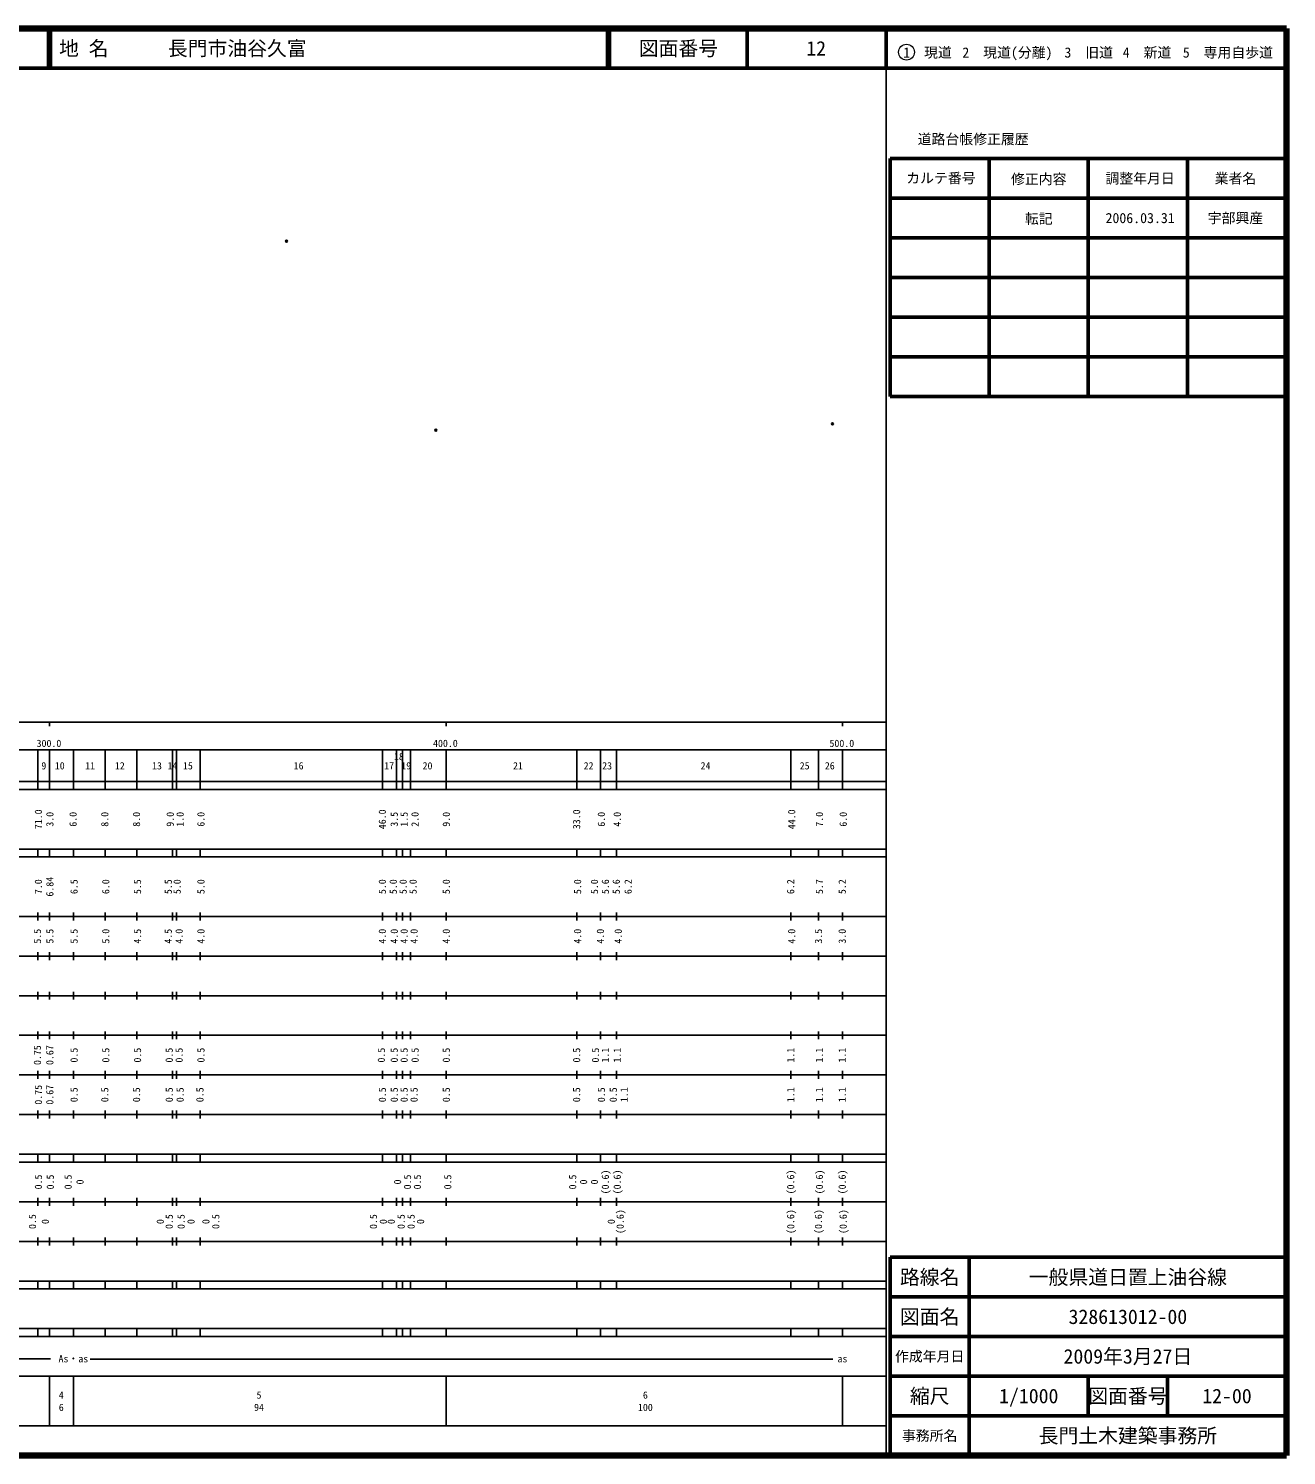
# Model space of a CAD drawing. Units: millimetres on the paper. Extents: x 40 to 680, y 20 to 380.
# Drawn here: x 362.7 to 680, y 20 to 380 of the extents above; entities that cross this region are included whole.
import ezdxf
from ezdxf.enums import TextEntityAlignment as Align

# ---------------------------------------------------------------- set-up
doc = ezdxf.new("R2010")
doc.units = ezdxf.units.MM
doc.header["$PDMODE"] = 32
doc.header["$PDSIZE"] = 0.5
doc.layers.add('M-OTRS', color=6, linetype='Continuous')
for name, color, linetype, lineweight in [('M-TTL', 2, 'Continuous', 140), ('M-TTL-BAND', 7, 'Continuous', 25), ('M-TTL-FRAM', 2, 'Continuous', 50), ('M-TTL-LINE', 7, 'Continuous', 50), ('M-TTL-TXT', 7, 'Continuous', 13)]:
    doc.layers.add(name, color=color, linetype=linetype, lineweight=lineweight)
doc.styles.add('ＭＳ ゴシック', font='')
doc.styles.get('ＭＳ ゴシック').set_extended_font_data('MS Gothic')

msp = doc.modelspace()

# ---------------------------------------------------------------- linework, layer by layer
at = {"layer": 'M-OTRS'}
for p in [(427.77, 326.389), (465.424, 278.672), (565.463, 280.254)]:
    msp.add_point(p, dxfattribs=at)
at = {"layer": 'M-TTL'}
for p, q in [((680, 380), (40, 380)), ((680, 20), (680, 380)), ((40, 20), (680, 20))]:
    msp.add_line(p, q, dxfattribs=at)
at = {"layer": 'M-TTL-BAND'}
for p, q in [((579, 20), (579, 370)), ((40, 205), (579, 205)), ((368, 205), (368, 204)), ((468, 205), (468, 204)), ((568, 205), (568, 204)), ((68, 198), (579, 198)), ((365, 198), (365, 188)), ((368, 198), (368, 188)), ((374, 198), (374, 188)), ((382, 198), (382, 188)), ((390, 198), (390, 188)), ((399, 198), (399, 188)), ((400, 198), (400, 188)), ((406, 198), (406, 188)), ((452, 198), (452, 188)), ((455.5, 198), (455.5, 188)), ((457, 198), (457, 188)), ((459, 198), (459, 188)), ((468, 198), (468, 188)), ((501, 198), (501, 188)), ((507, 198), (507, 188)), ((511, 198), (511, 188)), ((555, 198), (555, 188)), ((562, 198), (562, 188)), ((568, 198), (568, 188)), ((40, 190), (579, 190)), ((40, 188), (579, 188)), ((40, 173), (579, 173)), ((365, 173), (365, 171)), ((368, 171), (368, 173)), ((374, 173), (374, 171)), ((382, 173), (382, 171)), ((390, 173), (390, 171)), ((399, 173), (399, 171)), ((400, 173), (400, 171)), ((406, 173), (406, 171)), ((452, 173), (452, 171)), ((455.5, 173), (455.5, 171)), ((457, 173), (457, 171)), ((459, 173), (459, 171)), ((468, 171), (468, 173)), ((501, 173), (501, 171)), ((507, 173), (507, 171)), ((511, 173), (511, 171)), ((555, 173), (555, 171)), ((562, 173), (562, 171)), ((568, 171), (568, 173)), ((40, 171), (579, 171)), ((40, 156), (579, 156)), ((365, 157), (365, 155)), ((368, 155), (368, 157)), ((374, 157), (374, 155)), ((382, 157), (382, 155)), ((390, 157), (390, 155)), ((399, 157), (399, 155)), ((400, 157), (400, 155)), ((406, 157), (406, 155)), ((452, 157), (452, 155)), ((455.5, 157), (455.5, 155)), ((457, 157), (457, 155)), ((459, 157), (459, 155)), ((468, 155), (468, 157)), ((501, 157), (501, 155)), ((507, 157), (507, 155)), ((511, 157), (511, 155)), ((555, 157), (555, 155)), ((562, 157), (562, 155)), ((568, 155), (568, 157)), ((46, 146), (579, 146)), ((365, 147), (365, 145)), ((368, 145), (368, 147)), ((374, 147), (374, 145)), ((382, 147), (382, 145)), ((390, 147), (390, 145)), ((399, 147), (399, 145)), ((400, 147), (400, 145)), ((406, 147), (406, 145)), ((452, 147), (452, 145)), ((455.5, 147), (455.5, 145)), ((457, 147), (457, 145)), ((459, 147), (459, 145)), ((468, 145), (468, 147)), ((501, 147), (501, 145)), ((507, 147), (507, 145)), ((511, 147), (511, 145)), ((555, 147), (555, 145)), ((562, 147), (562, 145)), ((568, 145), (568, 147)), ((365, 137), (365, 135)), ((368, 135), (368, 137)), ((374, 137), (374, 135)), ((382, 137), (382, 135)), ((390, 137), (390, 135)), ((399, 137), (399, 135)), ((400, 137), (400, 135)), ((406, 137), (406, 135)), ((452, 137), (452, 135)), ((455.5, 137), (455.5, 135)), ((457, 137), (457, 135)), ((459, 137), (459, 135)), ((468, 135), (468, 137)), ((501, 137), (501, 135)), ((507, 137), (507, 135)), ((511, 137), (511, 135)), ((555, 137), (555, 135)), ((562, 137), (562, 135)), ((568, 135), (568, 137)), ((52, 136), (579, 136)), ((46, 126), (579, 126)), ((365, 127), (365, 125)), ((368, 125), (368, 127)), ((374, 127), (374, 125)), ((382, 127), (382, 125)), ((390, 127), (390, 125)), ((399, 127), (399, 125)), ((400, 127), (400, 125)), ((406, 127), (406, 125)), ((452, 127), (452, 125)), ((455.5, 127), (455.5, 125)), ((457, 127), (457, 125)), ((459, 127), (459, 125)), ((468, 125), (468, 127)), ((501, 127), (501, 125)), ((507, 127), (507, 125)), ((511, 127), (511, 125)), ((555, 127), (555, 125)), ((562, 127), (562, 125)), ((568, 125), (568, 127)), ((52, 116), (579, 116)), ((365, 117), (365, 115)), ((368, 115), (368, 117)), ((374, 117), (374, 115)), ((382, 117), (382, 115)), ((390, 117), (390, 115)), ((399, 117), (399, 115)), ((400, 117), (400, 115)), ((406, 117), (406, 115)), ((452, 117), (452, 115)), ((455.5, 117), (455.5, 115)), ((457, 117), (457, 115)), ((459, 117), (459, 115)), ((468, 115), (468, 117)), ((501, 117), (501, 115)), ((507, 117), (507, 115)), ((511, 117), (511, 115)), ((555, 117), (555, 115)), ((562, 117), (562, 115)), ((568, 115), (568, 117)), ((46, 106), (579, 106)), ((365, 107), (365, 105)), ((368, 105), (368, 107)), ((374, 107), (374, 105)), ((382, 107), (382, 105)), ((390, 107), (390, 105)), ((399, 107), (399, 105)), ((400, 107), (400, 105)), ((406, 107), (406, 105)), ((452, 107), (452, 105)), ((455.5, 107), (455.5, 105)), ((457, 107), (457, 105)), ((459, 107), (459, 105)), ((468, 105), (468, 107)), ((501, 107), (501, 105)), ((507, 107), (507, 105)), ((511, 107), (511, 105)), ((555, 107), (555, 105)), ((562, 107), (562, 105)), ((568, 105), (568, 107)), ((40, 96), (579, 96)), ((40, 94), (579, 94)), ((365, 96), (365, 94)), ((368, 94), (368, 96)), ((374, 96), (374, 94)), ((382, 96), (382, 94)), ((390, 96), (390, 94)), ((399, 96), (399, 94)), ((400, 96), (400, 94)), ((406, 96), (406, 94)), ((452, 96), (452, 94)), ((455.5, 96), (455.5, 94)), ((457, 96), (457, 94)), ((459, 96), (459, 94)), ((468, 94), (468, 96)), ((501, 96), (501, 94)), ((507, 96), (507, 94)), ((511, 96), (511, 94)), ((555, 96), (555, 94)), ((562, 96), (562, 94)), ((568, 94), (568, 96)), ((49, 84), (579, 84)), ((365, 85), (365, 83)), ((368, 83), (368, 85)), ((374, 85), (374, 83)), ((382, 85), (382, 83)), ((390, 85), (390, 83)), ((399, 85), (399, 83)), ((400, 85), (400, 83)), ((406, 85), (406, 83)), ((452, 85), (452, 83)), ((455.5, 85), (455.5, 83)), ((457, 85), (457, 83)), ((459, 85), (459, 83)), ((468, 83), (468, 85)), ((501, 85), (501, 83)), ((507, 85), (507, 83)), ((511, 85), (511, 83)), ((555, 85), (555, 83)), ((562, 85), (562, 83)), ((568, 83), (568, 85)), ((40, 74), (579, 74)), ((365, 75), (365, 73)), ((368, 73), (368, 75)), ((374, 75), (374, 73)), ((382, 75), (382, 73)), ((390, 75), (390, 73)), ((399, 75), (399, 73)), ((400, 75), (400, 73)), ((406, 75), (406, 73)), ((452, 75), (452, 73)), ((455.5, 75), (455.5, 73)), ((457, 75), (457, 73)), ((459, 75), (459, 73)), ((468, 73), (468, 75)), ((501, 75), (501, 73)), ((507, 75), (507, 73)), ((511, 75), (511, 73)), ((555, 75), (555, 73)), ((562, 75), (562, 73)), ((568, 73), (568, 75)), ((40, 64), (579, 64)), ((40, 62), (579, 62)), ((365, 64), (365, 62)), ((368, 62), (368, 64)), ((374, 64), (374, 62)), ((382, 64), (382, 62)), ((390, 64), (390, 62)), ((399, 64), (399, 62)), ((400, 64), (400, 62)), ((406, 64), (406, 62)), ((452, 64), (452, 62)), ((455.5, 64), (455.5, 62)), ((457, 64), (457, 62)), ((459, 64), (459, 62)), ((468, 62), (468, 64)), ((501, 64), (501, 62)), ((507, 64), (507, 62)), ((511, 64), (511, 62)), ((555, 64), (555, 62)), ((562, 64), (562, 62)), ((568, 62), (568, 64)), ((40, 52), (579, 52)), ((365, 52), (365, 50)), ((368, 50), (368, 52)), ((374, 52), (374, 50)), ((382, 52), (382, 50)), ((390, 52), (390, 50)), ((399, 52), (399, 50)), ((400, 52), (400, 50)), ((406, 52), (406, 50)), ((452, 52), (452, 50)), ((455.5, 52), (455.5, 50)), ((457, 52), (457, 50)), ((459, 52), (459, 50)), ((468, 50), (468, 52)), ((501, 52), (501, 50)), ((507, 52), (507, 50)), ((511, 52), (511, 50)), ((555, 52), (555, 50)), ((562, 52), (562, 50)), ((568, 50), (568, 52)), ((40, 50), (579, 50)), ((70.805, 44.406), (368.262, 44.406)), ((378.262, 44.315), (565.533, 44.315)), ((40, 40), (579, 40)), ((368, 40), (368, 27.5)), ((374, 40), (374, 27.5)), ((468, 40), (468, 27.5)), ((568, 40), (568, 27.5)), ((68, 27.5), (579, 27.5))]:
    msp.add_line(p, q, dxfattribs=at)
at = {"layer": 'M-TTL-FRAM'}
for p, q in [((580, 347.197), (580, 287.197)), ((580, 347.197), (680, 347.197)), ((580, 287.197), (680, 287.197)), ((680, 70), (580, 70)), ((580, 70), (580, 20))]:
    msp.add_line(p, q, dxfattribs=at)
at = {"layer": 'M-TTL-LINE'}
for p, q in [((367.75, 380), (367.75, 370)), ((368.25, 380), (368.25, 370)), ((508.747, 380), (508.747, 370)), ((509.247, 380), (509.247, 370)), ((543.997, 380), (543.997, 370)), ((579, 380), (579, 370)), ((40, 370), (680, 370)), ((605, 347.197), (605, 287.197)), ((630, 347.197), (630, 287.197)), ((655, 347.197), (655, 287.197)), ((580, 337.197), (680, 337.197)), ((580, 327.197), (680, 327.197)), ((580, 317.197), (680, 317.197)), ((580, 307.197), (680, 307.197)), ((580, 297.197), (680, 297.197)), ((600, 70), (600, 20)), ((680, 60), (580, 60)), ((680, 50), (580, 50)), ((680, 40), (580, 40)), ((630, 40), (630, 30)), ((650, 40), (650, 30)), ((680, 30), (580, 30))]:
    msp.add_line(p, q, dxfattribs=at)
at = {"layer": 'M-TTL-TXT'}
msp.add_circle((584.147, 374.034), 2, dxfattribs=at)

# ---------------------------------------------------------------- texts
at = {"layer": 'M-TTL-BAND', "style": 'ＭＳ ゴシック'}
for s, p in [('300.0', (367.844, 198.195)), ('400.0', (467.844, 198.195)), ('500.0', (567.844, 198.195))]:
    msp.add_text(s, height=1.833, dxfattribs=at).set_placement(p, align=Align.BOTTOM_CENTER)
for s, p in [('9', (366.552, 194)), ('10', (370.569, 194)), ('11', (378.214, 194)), ('12', (385.714, 194)), ('13', (395.09, 194)), ('14', (399, 194)), ('15', (402.886, 194)), ('16', (430.813, 194)), ('17', (453.647, 194)), ('18', (456.12, 196.34)), ('19', (457.963, 194)), ('20', (463.336, 194)), ('21', (486.152, 194)), ('22', (503.966, 194)), ('23', (508.633, 194)), ('24', (533.467, 194)), ('25', (558.468, 194)), ('26', (564.801, 194)), ('As・as', (374, 44.406)), ('as', (568, 44.406)), ('4', (370.951, 35.238)), ('5', (420.828, 35.238)), ('6', (518.288, 35.238)), ('6', (370.951, 32.131)), ('94', (420.828, 32.131)), ('100', (518.288, 32.131))]:
    msp.add_text(s, height=1.833, dxfattribs=at).set_placement(p, align=Align.MIDDLE_CENTER)
for s, p in [('71.0', (365.163, 180.5)), ('3.0', (368.061, 180.5)), ('6.0', (373.913, 180.5)), ('8.0', (381.914, 180.5)), ('8.0', (389.914, 180.5)), ('9.0', (398.414, 180.5)), ('1.0', (400.914, 180.5)), ('6.0', (406.165, 180.5)), ('46.0', (451.923, 180.5)), ('3.5', (454.923, 180.5)), ('1.5', (457.423, 180.5)), ('2.0', (460.173, 180.5)), ('9.0', (468.061, 180.5)), ('33.0', (500.925, 180.5)), ('6.0', (507.175, 180.5)), ('4.0', (511.175, 180.5)), ('44.0', (555.177, 180.5)), ('7.0', (562.177, 180.5)), ('6.0', (568.177, 180.5)), ('6.84', (368.059, 163.5)), ('7.0', (365.163, 163.5)), ('6.5', (374.163, 163.5)), ('6.0', (382.164, 163.5)), ('5.5', (390.164, 163.5)), ('5.5', (397.914, 163.5)), ('5.0', (400.164, 163.5)), ('5.0', (406.165, 163.5)), ('5.0', (451.923, 163.5)), ('5.0', (454.673, 163.5)), ('5.0', (457.173, 163.5)), ('5.0', (459.673, 163.5)), ('5.0', (468.059, 163.5)), ('5.0', (501.175, 163.5)), ('5.0', (505.425, 163.5)), ('5.6', (508.175, 163.5)), ('5.6', (510.925, 163.5)), ('6.2', (513.925, 163.5)), ('6.2', (554.927, 163.5)), ('5.7', (562.177, 163.5)), ('5.2', (567.927, 163.5)), ('5.5', (364.913, 151)), ('5.5', (368.059, 151)), ('5.5', (374.163, 151)), ('5.0', (382.164, 151)), ('4.5', (390.164, 151)), ('4.5', (397.914, 151)), ('4.0', (400.664, 151)), ('4.0', (406.165, 151)), ('4.0', (451.923, 151)), ('4.0', (454.923, 151)), ('4.0', (457.423, 151)), ('4.0', (459.923, 151)), ('4.0', (468.059, 151)), ('4.0', (501.175, 151)), ('4.0', (506.925, 151)), ('4.0', (511.425, 151)), ('4.0', (555.177, 151)), ('3.5', (561.927, 151)), ('3.0', (567.927, 151)), ('0.75', (364.913, 121)), ('0.67', (368.059, 121)), ('0.5', (374.163, 121)), ('0.5', (382.164, 121)), ('0.5', (390.164, 121)), ('0.5', (398.164, 121)), ('0.5', (400.664, 121)), ('0.5', (406.165, 121)), ('0.5', (451.673, 121)), ('0.5', (454.923, 121)), ('0.5', (457.423, 121)), ('0.5', (460.173, 121)), ('0.5', (468.059, 121)), ('0.5', (500.925, 121)), ('0.5', (505.675, 121)), ('1.1', (508.175, 121)), ('1.1', (511.175, 121)), ('1.1', (554.927, 121)), ('1.1', (562.177, 121)), ('1.1', (567.927, 121)), ('0.75', (365.163, 111)), ('0.67', (368.059, 111)), ('0.5', (374.163, 111)), ('0.5', (381.914, 111)), ('0.5', (389.914, 111)), ('0.5', (398.164, 111)), ('0.5', (400.914, 111)), ('0.5', (405.915, 111)), ('0.5', (451.923, 111)), ('0.5', (454.923, 111)), ('0.5', (457.423, 111)), ('0.5', (459.923, 111)), ('0.5', (468.059, 111)), ('0.5', (500.925, 111)), ('0.5', (507.175, 111)), ('0.5', (510.175, 111)), ('1.1', (512.925, 111)), ('1.1', (554.927, 111)), ('1.1', (562.177, 111)), ('1.1', (567.927, 111)), ('0.5', (365.163, 89)), ('0.5', (368.163, 89)), ('0.5', (372.663, 89)), ('0.5', (458.266, 89)), ('0.5', (460.766, 89)), ('0.5', (468.423, 89)), ('0.5', (499.925, 89)), ('(0.6)', (508.175, 89)), ('(0.6)', (511.175, 89)), ('(0.6)', (554.927, 89)), ('(0.6)', (562.177, 89)), ('(0.6)', (567.927, 89)), ('0', (375.663, 89)), ('0', (455.765, 89)), ('0', (502.675, 89)), ('0', (505.425, 89)), ('0.5', (363.663, 79)), ('0', (366.913, 79)), ('0', (395.914, 79)), ('0.5', (398.164, 79)), ('0.5', (401.164, 79)), ('0', (403.664, 79)), ('0', (407.415, 79)), ('0.5', (409.915, 79)), ('0.5', (449.673, 79)), ('0', (452.173, 79)), ('0', (454.173, 79)), ('0.5', (456.673, 79)), ('0.5', (459.173, 79)), ('0', (461.562, 79)), ('0', (509.675, 79)), ('(0.6)', (511.925, 79)), ('(0.6)', (554.927, 79)), ('(0.6)', (561.927, 79)), ('(0.6)', (568.177, 79))]:
    msp.add_text(s, height=1.833, rotation=90, dxfattribs=at).set_placement(p, align=Align.MIDDLE_CENTER)
at = {"layer": 'M-TTL-TXT', "style": 'ＭＳ ゴシック'}
msp.add_text('地 名      長門市油谷久富', height=3.666, dxfattribs=at).set_placement((370.38, 375), align=Align.MIDDLE_LEFT)
for s, height, p in [('図面番号', 3.666, (526.622, 375)), ('12', 3.666, (561.372, 375)), ('1\u3000現道', 2.566, (589.448, 373.958)), ('2\u3000現道(分離)', 2.566, (609.619, 373.958)), ('3\u3000旧道', 2.566, (630.121, 373.958)), ('4\u3000新道', 2.566, (644.824, 373.958)), ('5\u3000専用自歩道', 2.566, (665.228, 373.958)), ('道路台帳修正履歴', 2.566, (600.968, 352.113)), ('カルテ番号', 2.566, (592.839, 342.277)), ('修正内容', 2.566, (617.509, 342.023)), ('調整年月日', 2.566, (643.089, 342.197)), ('業者名', 2.566, (667.134, 342.197)), ('転記', 2.566, (617.509, 332.023)), ('2006.03.31', 2.566, (643.089, 332.197)), ('宇部興産', 2.566, (667.134, 332.197)), ('路線名', 3.666, (590, 65)), ('一般県道日置上油谷線', 3.666, (640, 65)), ('図面名', 3.666, (590, 55)), ('328613012-00', 3.666, (640, 55)), ('2009年3月27日', 3.666, (640, 45)), ('作成年月日', 2.566, (590, 45)), ('縮尺', 3.666, (590, 35)), ('1/1000', 3.666, (615, 35)), ('図面番号', 3.666, (640, 35)), ('12-00', 3.666, (665, 35)), ('事務所名', 2.566, (590, 25)), ('長門土木建築事務所', 3.666, (640, 25))]:
    msp.add_text(s, height=height, dxfattribs=at).set_placement(p, align=Align.MIDDLE_CENTER)

doc.saveas('drawing.dxf')
